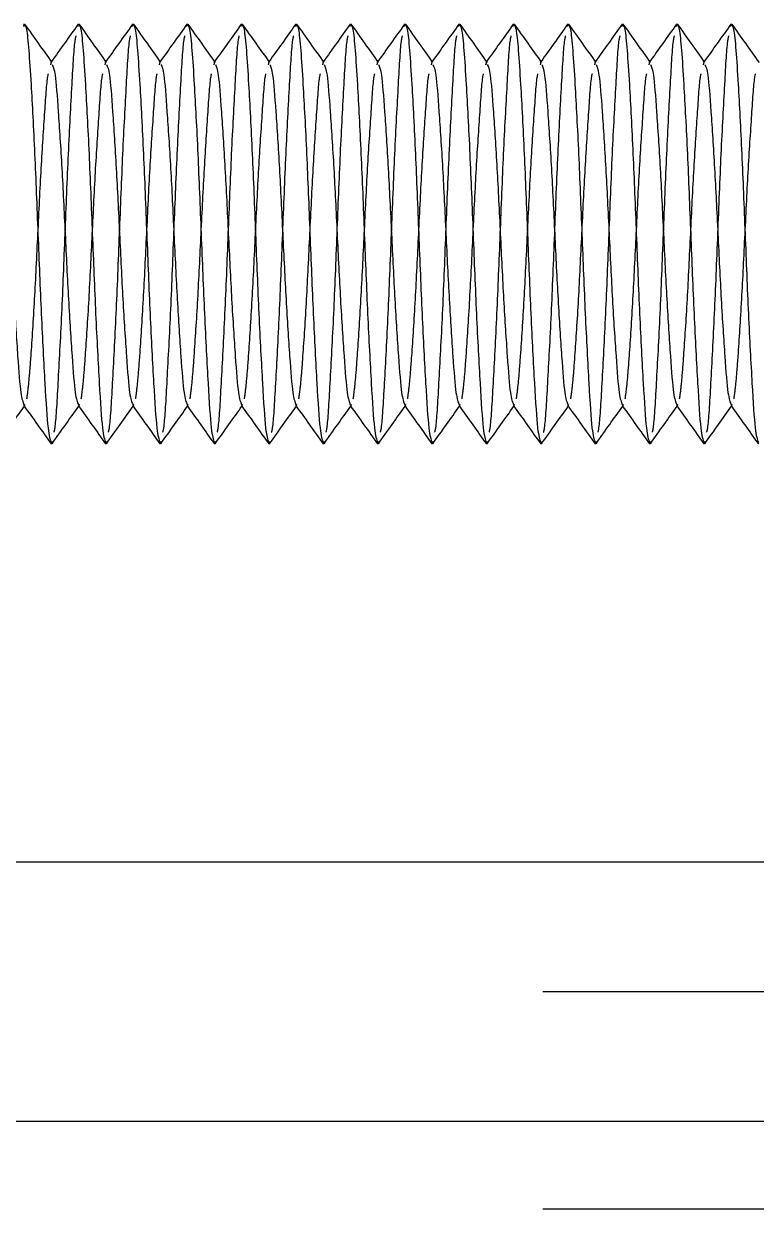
# Model space of a CAD drawing. Header units: metres. Extents: x 0 to 21025, y 0 to 14850.
# Drawn here: x 2300.85 to 2327.78, y 9323.39 to 9366.98 of the extents above; entities that cross this region are included whole.
import ezdxf

# ---------------------------------------------------------------- set-up
doc = ezdxf.new("R2010")
doc.units = ezdxf.units.M
doc.header["$LTSCALE"] = 25
doc.linetypes.add('HIDDEN2', pattern=[4.7625, 3.175, -1.5875])
doc.layers.add('SL4', color=4, linetype='Continuous')
doc.layers.add('ST1', color=7, linetype='HIDDEN2')

msp = doc.modelspace()

# ---------------------------------------------------------------- linework, layer by layer
at = {"layer": 'SL4'}
for p, q in [((2300.847, 9366.869), (2300.87, 9366.976)), ((2302.847, 9366.869), (2302.87, 9366.976)), ((2304.847, 9366.869), (2304.87, 9366.976)), ((2306.847, 9366.869), (2306.87, 9366.976)), ((2308.847, 9366.869), (2308.87, 9366.976)), ((2310.847, 9366.869), (2310.87, 9366.976)), ((2312.847, 9366.869), (2312.87, 9366.976)), ((2314.847, 9366.869), (2314.87, 9366.976)), ((2316.847, 9366.869), (2316.87, 9366.976)), ((2318.847, 9366.869), (2318.87, 9366.976)), ((2320.847, 9366.869), (2320.87, 9366.976)), ((2322.847, 9366.869), (2322.87, 9366.976)), ((2324.847, 9366.869), (2324.87, 9366.976)), ((2326.847, 9366.869), (2326.87, 9366.976)), ((2301.87, 9351.521), (2301.89, 9351.612)), ((2303.87, 9351.521), (2303.89, 9351.612)), ((2305.87, 9351.521), (2305.89, 9351.612)), ((2307.87, 9351.521), (2307.89, 9351.612)), ((2309.87, 9351.521), (2309.89, 9351.612)), ((2311.87, 9351.521), (2311.89, 9351.612)), ((2313.87, 9351.521), (2313.89, 9351.612)), ((2315.87, 9351.521), (2315.89, 9351.612)), ((2317.87, 9351.521), (2317.89, 9351.612)), ((2319.87, 9351.521), (2319.89, 9351.612)), ((2321.87, 9351.521), (2321.89, 9351.612)), ((2323.87, 9351.521), (2323.89, 9351.612)), ((2325.87, 9351.521), (2325.89, 9351.612)), ((2875.564, 9336.149), (1925.562, 9336.149)), ((2085.802, 9326.624), (2875.564, 9326.624))]:
    msp.add_line(p, q, dxfattribs=at)
for points, knots in [([(2301.895, 9365.553), (2301.728, 9365.787), (2301.393, 9366.256), (2301.059, 9366.726), (2300.891, 9366.96)], [0, 0, 0, 0, 0.499958, 1, 1, 1, 1]), ([(2300.891, 9366.917), (2300.911, 9366.883), (2300.96, 9366.794), (2301.033, 9366.066), (2301.127, 9364.612), (2301.25, 9362.284), (2301.37, 9359.25), (2301.491, 9356.206), (2301.627, 9353.664), (2301.736, 9351.917), (2301.818, 9351.689), (2301.858, 9351.578)], [0, 0, 0, 0, 0.057357, 0.147127, 0.236426, 0.367918, 0.496052, 0.624187, 0.755679, 0.88198, 1, 1, 1, 1]), ([(2302.847, 9366.957), (2302.68, 9366.722), (2302.354, 9366.265), (2302.028, 9365.809), (2301.87, 9365.587)], [0, 0, 0, 0, 0.514473, 1, 1, 1, 1]), ([(2303.895, 9365.553), (2303.728, 9365.787), (2303.393, 9366.256), (2303.059, 9366.726), (2302.891, 9366.96)], [0, 0, 0, 0, 0.499958, 1, 1, 1, 1]), ([(2302.891, 9366.917), (2302.911, 9366.883), (2302.96, 9366.794), (2303.033, 9366.066), (2303.127, 9364.612), (2303.25, 9362.284), (2303.37, 9359.25), (2303.491, 9356.206), (2303.627, 9353.664), (2303.736, 9351.917), (2303.818, 9351.689), (2303.858, 9351.578)], [0, 0, 0, 0, 0.057357, 0.147127, 0.236426, 0.367918, 0.496052, 0.624187, 0.755679, 0.88198, 1, 1, 1, 1]), ([(2304.847, 9366.957), (2304.68, 9366.722), (2304.354, 9366.265), (2304.028, 9365.809), (2303.87, 9365.587)], [0, 0, 0, 0, 0.514473, 1, 1, 1, 1]), ([(2305.895, 9365.553), (2305.728, 9365.787), (2305.393, 9366.256), (2305.059, 9366.726), (2304.891, 9366.96)], [0, 0, 0, 0, 0.499958, 1, 1, 1, 1]), ([(2304.891, 9366.917), (2304.911, 9366.883), (2304.96, 9366.794), (2305.033, 9366.066), (2305.127, 9364.612), (2305.25, 9362.284), (2305.37, 9359.25), (2305.491, 9356.206), (2305.627, 9353.664), (2305.736, 9351.917), (2305.818, 9351.689), (2305.858, 9351.578)], [0, 0, 0, 0, 0.057357, 0.147127, 0.236426, 0.367918, 0.496052, 0.624187, 0.755679, 0.88198, 1, 1, 1, 1]), ([(2306.847, 9366.957), (2306.68, 9366.722), (2306.354, 9366.265), (2306.028, 9365.809), (2305.87, 9365.587)], [0, 0, 0, 0, 0.514473, 1, 1, 1, 1]), ([(2307.895, 9365.553), (2307.728, 9365.787), (2307.393, 9366.256), (2307.059, 9366.726), (2306.891, 9366.96)], [0, 0, 0, 0, 0.499958, 1, 1, 1, 1]), ([(2306.891, 9366.917), (2306.911, 9366.883), (2306.96, 9366.794), (2307.033, 9366.066), (2307.127, 9364.612), (2307.25, 9362.284), (2307.37, 9359.25), (2307.491, 9356.206), (2307.627, 9353.664), (2307.736, 9351.917), (2307.818, 9351.689), (2307.858, 9351.578)], [0, 0, 0, 0, 0.057357, 0.147127, 0.236426, 0.367918, 0.496052, 0.624187, 0.755679, 0.88198, 1, 1, 1, 1]), ([(2308.847, 9366.957), (2308.68, 9366.722), (2308.354, 9366.265), (2308.028, 9365.809), (2307.87, 9365.587)], [0, 0, 0, 0, 0.5144734, 1, 1, 1, 1]), ([(2309.895, 9365.553), (2309.728, 9365.787), (2309.393, 9366.256), (2309.059, 9366.726), (2308.891, 9366.96)], [0, 0, 0, 0, 0.499958, 1, 1, 1, 1]), ([(2308.891, 9366.917), (2308.911, 9366.883), (2308.96, 9366.794), (2309.033, 9366.066), (2309.127, 9364.612), (2309.25, 9362.284), (2309.37, 9359.25), (2309.491, 9356.206), (2309.627, 9353.664), (2309.736, 9351.917), (2309.818, 9351.689), (2309.858, 9351.578)], [0, 0, 0, 0, 0.057357, 0.147127, 0.236426, 0.367918, 0.496052, 0.624187, 0.755679, 0.88198, 1, 1, 1, 1]), ([(2310.847, 9366.957), (2310.68, 9366.722), (2310.354, 9366.265), (2310.028, 9365.809), (2309.87, 9365.587)], [0, 0, 0, 0, 0.514473, 1, 1, 1, 1]), ([(2311.895, 9365.553), (2311.728, 9365.787), (2311.393, 9366.256), (2311.059, 9366.726), (2310.891, 9366.96)], [0, 0, 0, 0, 0.499958, 1, 1, 1, 1]), ([(2310.891, 9366.917), (2310.911, 9366.883), (2310.96, 9366.794), (2311.033, 9366.066), (2311.127, 9364.612), (2311.25, 9362.284), (2311.37, 9359.25), (2311.491, 9356.206), (2311.627, 9353.664), (2311.736, 9351.917), (2311.818, 9351.689), (2311.858, 9351.578)], [0, 0, 0, 0, 0.057357, 0.147127, 0.236426, 0.367918, 0.496052, 0.624187, 0.755679, 0.88198, 1, 1, 1, 1]), ([(2312.847, 9366.957), (2312.68, 9366.722), (2312.354, 9366.265), (2312.028, 9365.809), (2311.87, 9365.587)], [0, 0, 0, 0, 0.514473, 1, 1, 1, 1]), ([(2313.895, 9365.553), (2313.728, 9365.787), (2313.393, 9366.256), (2313.059, 9366.726), (2312.891, 9366.96)], [0, 0, 0, 0, 0.499958, 1, 1, 1, 1]), ([(2312.891, 9366.917), (2312.911, 9366.883), (2312.96, 9366.794), (2313.033, 9366.066), (2313.127, 9364.612), (2313.25, 9362.284), (2313.37, 9359.25), (2313.491, 9356.206), (2313.627, 9353.664), (2313.736, 9351.917), (2313.818, 9351.689), (2313.858, 9351.578)], [0, 0, 0, 0, 0.057357, 0.147127, 0.236426, 0.367918, 0.496052, 0.624187, 0.755679, 0.88198, 1, 1, 1, 1]), ([(2314.847, 9366.957), (2314.68, 9366.722), (2314.354, 9366.265), (2314.028, 9365.809), (2313.87, 9365.587)], [0, 0, 0, 0, 0.514473, 1, 1, 1, 1]), ([(2315.895, 9365.553), (2315.728, 9365.787), (2315.393, 9366.256), (2315.059, 9366.726), (2314.891, 9366.96)], [0, 0, 0, 0, 0.499958, 1, 1, 1, 1]), ([(2314.891, 9366.917), (2314.911, 9366.883), (2314.96, 9366.794), (2315.033, 9366.066), (2315.127, 9364.612), (2315.25, 9362.284), (2315.37, 9359.25), (2315.491, 9356.206), (2315.627, 9353.664), (2315.736, 9351.917), (2315.818, 9351.689), (2315.858, 9351.578)], [0, 0, 0, 0, 0.057357, 0.147127, 0.236426, 0.367918, 0.496052, 0.624187, 0.755679, 0.88198, 1, 1, 1, 1]), ([(2316.847, 9366.957), (2316.68, 9366.722), (2316.354, 9366.265), (2316.028, 9365.809), (2315.87, 9365.587)], [0, 0, 0, 0, 0.5144734, 1, 1, 1, 1]), ([(2317.895, 9365.553), (2317.728, 9365.787), (2317.393, 9366.256), (2317.059, 9366.726), (2316.891, 9366.96)], [0, 0, 0, 0, 0.499958, 1, 1, 1, 1]), ([(2316.891, 9366.917), (2316.911, 9366.883), (2316.96, 9366.794), (2317.033, 9366.066), (2317.127, 9364.612), (2317.25, 9362.284), (2317.37, 9359.25), (2317.491, 9356.206), (2317.627, 9353.664), (2317.736, 9351.917), (2317.818, 9351.689), (2317.858, 9351.578)], [0, 0, 0, 0, 0.057357, 0.147127, 0.236426, 0.367918, 0.496052, 0.624187, 0.755679, 0.88198, 1, 1, 1, 1]), ([(2318.847, 9366.957), (2318.68, 9366.722), (2318.354, 9366.265), (2318.028, 9365.809), (2317.87, 9365.587)], [0, 0, 0, 0, 0.514473, 1, 1, 1, 1]), ([(2319.895, 9365.553), (2319.728, 9365.787), (2319.393, 9366.256), (2319.059, 9366.726), (2318.891, 9366.96)], [0, 0, 0, 0, 0.499958, 1, 1, 1, 1]), ([(2318.891, 9366.917), (2318.911, 9366.883), (2318.96, 9366.794), (2319.033, 9366.066), (2319.127, 9364.612), (2319.25, 9362.284), (2319.37, 9359.25), (2319.491, 9356.206), (2319.627, 9353.664), (2319.736, 9351.917), (2319.818, 9351.689), (2319.858, 9351.578)], [0, 0, 0, 0, 0.057357, 0.147127, 0.236426, 0.367918, 0.496052, 0.624187, 0.755679, 0.88198, 1, 1, 1, 1]), ([(2320.847, 9366.957), (2320.68, 9366.722), (2320.354, 9366.265), (2320.028, 9365.809), (2319.87, 9365.587)], [0, 0, 0, 0, 0.514473, 1, 1, 1, 1]), ([(2321.895, 9365.553), (2321.728, 9365.787), (2321.393, 9366.256), (2321.059, 9366.726), (2320.891, 9366.96)], [0, 0, 0, 0, 0.499958, 1, 1, 1, 1]), ([(2320.891, 9366.917), (2320.911, 9366.883), (2320.96, 9366.794), (2321.033, 9366.066), (2321.127, 9364.612), (2321.25, 9362.284), (2321.37, 9359.25), (2321.491, 9356.206), (2321.627, 9353.664), (2321.736, 9351.917), (2321.818, 9351.689), (2321.858, 9351.578)], [0, 0, 0, 0, 0.057357, 0.147127, 0.236426, 0.367918, 0.496052, 0.624187, 0.755679, 0.88198, 1, 1, 1, 1]), ([(2322.847, 9366.957), (2322.68, 9366.722), (2322.354, 9366.265), (2322.028, 9365.809), (2321.87, 9365.587)], [0, 0, 0, 0, 0.514473, 1, 1, 1, 1]), ([(2323.895, 9365.553), (2323.728, 9365.787), (2323.393, 9366.256), (2323.059, 9366.726), (2322.891, 9366.96)], [0, 0, 0, 0, 0.499958, 1, 1, 1, 1]), ([(2322.891, 9366.917), (2322.911, 9366.883), (2322.96, 9366.794), (2323.033, 9366.066), (2323.127, 9364.612), (2323.25, 9362.284), (2323.37, 9359.25), (2323.491, 9356.206), (2323.627, 9353.664), (2323.736, 9351.917), (2323.818, 9351.689), (2323.858, 9351.578)], [0, 0, 0, 0, 0.057357, 0.147127, 0.236426, 0.367918, 0.496052, 0.624187, 0.755679, 0.88198, 1, 1, 1, 1]), ([(2324.847, 9366.957), (2324.68, 9366.722), (2324.354, 9366.265), (2324.028, 9365.809), (2323.87, 9365.587)], [0, 0, 0, 0, 0.5144734, 1, 1, 1, 1]), ([(2325.895, 9365.553), (2325.728, 9365.787), (2325.393, 9366.256), (2325.059, 9366.726), (2324.891, 9366.96)], [0, 0, 0, 0, 0.499958, 1, 1, 1, 1]), ([(2324.891, 9366.917), (2324.911, 9366.883), (2324.96, 9366.794), (2325.033, 9366.066), (2325.127, 9364.612), (2325.25, 9362.284), (2325.37, 9359.25), (2325.491, 9356.206), (2325.627, 9353.664), (2325.736, 9351.917), (2325.818, 9351.689), (2325.858, 9351.578)], [0, 0, 0, 0, 0.057357, 0.147127, 0.236426, 0.367918, 0.496052, 0.624187, 0.755679, 0.88198, 1, 1, 1, 1]), ([(2326.847, 9366.957), (2326.68, 9366.722), (2326.354, 9366.265), (2326.028, 9365.809), (2325.87, 9365.587)], [0, 0, 0, 0, 0.514473, 1, 1, 1, 1]), ([(2327.895, 9365.553), (2327.728, 9365.787), (2327.393, 9366.256), (2327.059, 9366.726), (2326.891, 9366.96)], [0, 0, 0, 0, 0.499958, 1, 1, 1, 1]), ([(2326.891, 9366.917), (2326.911, 9366.883), (2326.96, 9366.794), (2327.033, 9366.066), (2327.127, 9364.612), (2327.25, 9362.284), (2327.37, 9359.25), (2327.491, 9356.206), (2327.627, 9353.664), (2327.736, 9351.917), (2327.818, 9351.689), (2327.858, 9351.578)], [0, 0, 0, 0, 0.057357, 0.147127, 0.236426, 0.367918, 0.496052, 0.624187, 0.755679, 0.88198, 1, 1, 1, 1]), ([(2299.893, 9365.481), (2299.929, 9365.397), (2300.008, 9365.213), (2300.113, 9363.814), (2300.25, 9361.738), (2300.37, 9359.248), (2300.491, 9356.759), (2300.627, 9354.68), (2300.735, 9353.257), (2300.817, 9353.07), (2300.856, 9352.981)], [0, 0, 0, 0, 0.107376, 0.234332, 0.366515, 0.495318, 0.62412, 0.756304, 0.883259, 1, 1, 1, 1]), ([(2301.893, 9365.481), (2301.929, 9365.397), (2302.008, 9365.213), (2302.113, 9363.814), (2302.25, 9361.738), (2302.37, 9359.248), (2302.491, 9356.759), (2302.627, 9354.68), (2302.735, 9353.257), (2302.817, 9353.07), (2302.856, 9352.981)], [0, 0, 0, 0, 0.107376, 0.234332, 0.366515, 0.495318, 0.62412, 0.756304, 0.883259, 1, 1, 1, 1]), ([(2303.893, 9365.481), (2303.929, 9365.397), (2304.008, 9365.213), (2304.113, 9363.814), (2304.25, 9361.738), (2304.37, 9359.248), (2304.491, 9356.759), (2304.627, 9354.68), (2304.735, 9353.257), (2304.817, 9353.07), (2304.856, 9352.981)], [0, 0, 0, 0, 0.107376, 0.234332, 0.366515, 0.495318, 0.62412, 0.756304, 0.883259, 1, 1, 1, 1]), ([(2305.893, 9365.481), (2305.929, 9365.397), (2306.008, 9365.213), (2306.113, 9363.814), (2306.25, 9361.738), (2306.37, 9359.248), (2306.491, 9356.759), (2306.627, 9354.68), (2306.735, 9353.257), (2306.817, 9353.07), (2306.856, 9352.981)], [0, 0, 0, 0, 0.107376, 0.234332, 0.366515, 0.495318, 0.62412, 0.756304, 0.883259, 1, 1, 1, 1]), ([(2307.893, 9365.481), (2307.929, 9365.397), (2308.008, 9365.213), (2308.113, 9363.814), (2308.25, 9361.738), (2308.37, 9359.248), (2308.491, 9356.759), (2308.627, 9354.68), (2308.735, 9353.257), (2308.817, 9353.07), (2308.856, 9352.981)], [0, 0, 0, 0, 0.107376, 0.234332, 0.366515, 0.495318, 0.62412, 0.756304, 0.883259, 1, 1, 1, 1]), ([(2309.893, 9365.481), (2309.929, 9365.397), (2310.008, 9365.213), (2310.113, 9363.814), (2310.25, 9361.738), (2310.37, 9359.248), (2310.491, 9356.759), (2310.627, 9354.68), (2310.735, 9353.257), (2310.817, 9353.07), (2310.856, 9352.981)], [0, 0, 0, 0, 0.107376, 0.234332, 0.366515, 0.495318, 0.62412, 0.756304, 0.883259, 1, 1, 1, 1]), ([(2311.893, 9365.481), (2311.929, 9365.397), (2312.008, 9365.213), (2312.113, 9363.814), (2312.25, 9361.738), (2312.37, 9359.248), (2312.491, 9356.759), (2312.627, 9354.68), (2312.735, 9353.257), (2312.817, 9353.07), (2312.856, 9352.981)], [0, 0, 0, 0, 0.107376, 0.234332, 0.366515, 0.495318, 0.62412, 0.756304, 0.883259, 1, 1, 1, 1]), ([(2313.893, 9365.481), (2313.929, 9365.397), (2314.008, 9365.213), (2314.113, 9363.814), (2314.25, 9361.738), (2314.37, 9359.248), (2314.491, 9356.759), (2314.627, 9354.68), (2314.735, 9353.257), (2314.817, 9353.07), (2314.856, 9352.981)], [0, 0, 0, 0, 0.107376, 0.234332, 0.366515, 0.495318, 0.62412, 0.756304, 0.883259, 1, 1, 1, 1]), ([(2315.893, 9365.481), (2315.929, 9365.397), (2316.008, 9365.213), (2316.113, 9363.814), (2316.25, 9361.738), (2316.37, 9359.248), (2316.491, 9356.759), (2316.627, 9354.68), (2316.735, 9353.257), (2316.817, 9353.07), (2316.856, 9352.981)], [0, 0, 0, 0, 0.107376, 0.234332, 0.366515, 0.495318, 0.62412, 0.756304, 0.883259, 1, 1, 1, 1]), ([(2317.893, 9365.481), (2317.929, 9365.397), (2318.008, 9365.213), (2318.113, 9363.814), (2318.25, 9361.738), (2318.37, 9359.248), (2318.491, 9356.759), (2318.627, 9354.68), (2318.735, 9353.257), (2318.817, 9353.07), (2318.856, 9352.981)], [0, 0, 0, 0, 0.107376, 0.234332, 0.366515, 0.495318, 0.62412, 0.756304, 0.883259, 1, 1, 1, 1]), ([(2319.893, 9365.481), (2319.929, 9365.397), (2320.008, 9365.213), (2320.113, 9363.814), (2320.25, 9361.738), (2320.37, 9359.248), (2320.491, 9356.759), (2320.627, 9354.68), (2320.735, 9353.257), (2320.817, 9353.07), (2320.856, 9352.981)], [0, 0, 0, 0, 0.107376, 0.234332, 0.366515, 0.495318, 0.62412, 0.756304, 0.883259, 1, 1, 1, 1]), ([(2321.893, 9365.481), (2321.929, 9365.397), (2322.008, 9365.213), (2322.113, 9363.814), (2322.25, 9361.738), (2322.37, 9359.248), (2322.491, 9356.759), (2322.627, 9354.68), (2322.735, 9353.257), (2322.817, 9353.07), (2322.856, 9352.981)], [0, 0, 0, 0, 0.107376, 0.234332, 0.366515, 0.495318, 0.62412, 0.756304, 0.883259, 1, 1, 1, 1]), ([(2323.893, 9365.481), (2323.929, 9365.397), (2324.008, 9365.213), (2324.113, 9363.814), (2324.25, 9361.738), (2324.37, 9359.248), (2324.491, 9356.759), (2324.627, 9354.68), (2324.735, 9353.257), (2324.817, 9353.07), (2324.856, 9352.981)], [0, 0, 0, 0, 0.107376, 0.234332, 0.366515, 0.495318, 0.62412, 0.756304, 0.883259, 1, 1, 1, 1]), ([(2325.893, 9365.481), (2325.929, 9365.397), (2326.008, 9365.213), (2326.113, 9363.814), (2326.25, 9361.738), (2326.37, 9359.248), (2326.491, 9356.759), (2326.627, 9354.68), (2326.735, 9353.257), (2326.817, 9353.07), (2326.856, 9352.981)], [0, 0, 0, 0, 0.107376, 0.234332, 0.366515, 0.495318, 0.62412, 0.756304, 0.883259, 1, 1, 1, 1]), ([(2299.89, 9351.535), (2300.057, 9351.77), (2300.384, 9352.229), (2300.712, 9352.687), (2300.871, 9352.911)], [0, 0, 0, 0, 0.512177, 1, 1, 1, 1]), ([(2300.855, 9352.934), (2301.022, 9352.699), (2301.357, 9352.23), (2301.691, 9351.761), (2301.858, 9351.526)], [0, 0, 0, 0, 0.499967, 1, 1, 1, 1]), ([(2301.89, 9351.535), (2302.057, 9351.77), (2302.384, 9352.229), (2302.712, 9352.687), (2302.871, 9352.911)], [0, 0, 0, 0, 0.512177, 1, 1, 1, 1]), ([(2302.855, 9352.934), (2303.022, 9352.699), (2303.357, 9352.23), (2303.691, 9351.761), (2303.858, 9351.526)], [0, 0, 0, 0, 0.499967, 1, 1, 1, 1]), ([(2303.89, 9351.535), (2304.057, 9351.77), (2304.384, 9352.229), (2304.712, 9352.687), (2304.871, 9352.911)], [0, 0, 0, 0, 0.512177, 1, 1, 1, 1]), ([(2304.855, 9352.934), (2305.022, 9352.699), (2305.357, 9352.23), (2305.691, 9351.761), (2305.858, 9351.526)], [0, 0, 0, 0, 0.499967, 1, 1, 1, 1]), ([(2305.89, 9351.535), (2306.057, 9351.77), (2306.384, 9352.229), (2306.712, 9352.687), (2306.871, 9352.911)], [0, 0, 0, 0, 0.512177, 1, 1, 1, 1]), ([(2306.855, 9352.934), (2307.022, 9352.699), (2307.357, 9352.23), (2307.691, 9351.761), (2307.858, 9351.526)], [0, 0, 0, 0, 0.499967, 1, 1, 1, 1]), ([(2307.89, 9351.535), (2308.057, 9351.77), (2308.384, 9352.229), (2308.712, 9352.687), (2308.871, 9352.911)], [0, 0, 0, 0, 0.512177, 1, 1, 1, 1]), ([(2308.855, 9352.934), (2309.022, 9352.699), (2309.357, 9352.23), (2309.691, 9351.761), (2309.858, 9351.526)], [0, 0, 0, 0, 0.4999673, 1, 1, 1, 1]), ([(2309.89, 9351.535), (2310.057, 9351.77), (2310.384, 9352.229), (2310.712, 9352.687), (2310.871, 9352.911)], [0, 0, 0, 0, 0.512177, 1, 1, 1, 1]), ([(2310.855, 9352.934), (2311.022, 9352.699), (2311.357, 9352.23), (2311.691, 9351.761), (2311.858, 9351.526)], [0, 0, 0, 0, 0.499967, 1, 1, 1, 1]), ([(2311.89, 9351.535), (2312.057, 9351.77), (2312.384, 9352.229), (2312.712, 9352.687), (2312.871, 9352.911)], [0, 0, 0, 0, 0.512177, 1, 1, 1, 1]), ([(2312.855, 9352.934), (2313.022, 9352.699), (2313.357, 9352.23), (2313.691, 9351.761), (2313.858, 9351.526)], [0, 0, 0, 0, 0.499967, 1, 1, 1, 1]), ([(2313.89, 9351.535), (2314.057, 9351.77), (2314.384, 9352.229), (2314.712, 9352.687), (2314.871, 9352.911)], [0, 0, 0, 0, 0.512177, 1, 1, 1, 1]), ([(2314.855, 9352.934), (2315.022, 9352.699), (2315.357, 9352.23), (2315.691, 9351.761), (2315.858, 9351.526)], [0, 0, 0, 0, 0.499967, 1, 1, 1, 1]), ([(2315.89, 9351.535), (2316.057, 9351.77), (2316.384, 9352.229), (2316.712, 9352.687), (2316.871, 9352.911)], [0, 0, 0, 0, 0.512177, 1, 1, 1, 1]), ([(2316.855, 9352.934), (2317.022, 9352.699), (2317.357, 9352.23), (2317.691, 9351.761), (2317.858, 9351.526)], [0, 0, 0, 0, 0.499967, 1, 1, 1, 1]), ([(2317.89, 9351.535), (2318.057, 9351.77), (2318.384, 9352.229), (2318.712, 9352.687), (2318.871, 9352.911)], [0, 0, 0, 0, 0.512177, 1, 1, 1, 1]), ([(2318.855, 9352.934), (2319.022, 9352.699), (2319.357, 9352.23), (2319.691, 9351.761), (2319.858, 9351.526)], [0, 0, 0, 0, 0.499967, 1, 1, 1, 1]), ([(2319.89, 9351.535), (2320.057, 9351.77), (2320.384, 9352.229), (2320.712, 9352.687), (2320.871, 9352.911)], [0, 0, 0, 0, 0.512177, 1, 1, 1, 1]), ([(2320.855, 9352.934), (2321.022, 9352.699), (2321.357, 9352.23), (2321.691, 9351.761), (2321.858, 9351.526)], [0, 0, 0, 0, 0.499967, 1, 1, 1, 1]), ([(2321.89, 9351.535), (2322.057, 9351.77), (2322.384, 9352.229), (2322.712, 9352.687), (2322.871, 9352.911)], [0, 0, 0, 0, 0.512177, 1, 1, 1, 1]), ([(2322.855, 9352.934), (2323.022, 9352.699), (2323.357, 9352.23), (2323.691, 9351.761), (2323.858, 9351.526)], [0, 0, 0, 0, 0.499967, 1, 1, 1, 1]), ([(2323.89, 9351.535), (2324.057, 9351.77), (2324.384, 9352.229), (2324.712, 9352.687), (2324.871, 9352.911)], [0, 0, 0, 0, 0.512177, 1, 1, 1, 1]), ([(2324.855, 9352.934), (2325.022, 9352.699), (2325.357, 9352.23), (2325.691, 9351.761), (2325.858, 9351.526)], [0, 0, 0, 0, 0.499967, 1, 1, 1, 1]), ([(2325.89, 9351.535), (2326.057, 9351.77), (2326.384, 9352.229), (2326.712, 9352.687), (2326.871, 9352.911)], [0, 0, 0, 0, 0.512177, 1, 1, 1, 1]), ([(2326.855, 9352.934), (2327.022, 9352.699), (2327.357, 9352.23), (2327.691, 9351.761), (2327.858, 9351.526)], [0, 0, 0, 0, 0.499967, 1, 1, 1, 1])]:
    msp.add_open_spline(points, degree=3, knots=knots, dxfattribs=at)
at = {"layer": 'ST1'}
for p, q in [((2301.87, 9365.587), (2301.842, 9365.548)), ((2301.844, 9365.468), (2301.87, 9365.57)), ((2303.87, 9365.587), (2303.842, 9365.548)), ((2303.844, 9365.468), (2303.87, 9365.57)), ((2305.87, 9365.587), (2305.842, 9365.548)), ((2305.844, 9365.468), (2305.87, 9365.57)), ((2307.87, 9365.587), (2307.842, 9365.548)), ((2307.844, 9365.468), (2307.87, 9365.57)), ((2309.87, 9365.587), (2309.842, 9365.548)), ((2309.844, 9365.468), (2309.87, 9365.57)), ((2311.87, 9365.587), (2311.842, 9365.548)), ((2311.844, 9365.468), (2311.87, 9365.57)), ((2313.87, 9365.587), (2313.842, 9365.548)), ((2313.844, 9365.468), (2313.87, 9365.57)), ((2315.87, 9365.587), (2315.842, 9365.548)), ((2315.844, 9365.468), (2315.87, 9365.57)), ((2317.87, 9365.587), (2317.842, 9365.548)), ((2317.844, 9365.468), (2317.87, 9365.57)), ((2319.87, 9365.587), (2319.842, 9365.548)), ((2319.844, 9365.468), (2319.87, 9365.57)), ((2321.87, 9365.587), (2321.842, 9365.548)), ((2321.844, 9365.468), (2321.87, 9365.57)), ((2323.87, 9365.587), (2323.842, 9365.548)), ((2323.844, 9365.468), (2323.87, 9365.57)), ((2325.87, 9365.587), (2325.842, 9365.548)), ((2325.844, 9365.468), (2325.87, 9365.57)), ((2300.87, 9352.927), (2300.894, 9352.993)), ((2300.871, 9352.911), (2300.895, 9352.944)), ((2302.87, 9352.927), (2302.894, 9352.993)), ((2302.871, 9352.911), (2302.895, 9352.944)), ((2304.87, 9352.927), (2304.894, 9352.993)), ((2304.871, 9352.911), (2304.895, 9352.944)), ((2306.87, 9352.927), (2306.894, 9352.993)), ((2306.871, 9352.911), (2306.895, 9352.944)), ((2308.87, 9352.927), (2308.894, 9352.993)), ((2308.871, 9352.911), (2308.895, 9352.944)), ((2310.87, 9352.927), (2310.894, 9352.993)), ((2310.871, 9352.911), (2310.895, 9352.944)), ((2312.87, 9352.927), (2312.894, 9352.993)), ((2312.871, 9352.911), (2312.895, 9352.944)), ((2314.87, 9352.927), (2314.894, 9352.993)), ((2314.871, 9352.911), (2314.895, 9352.944)), ((2316.87, 9352.927), (2316.894, 9352.993)), ((2316.871, 9352.911), (2316.895, 9352.944)), ((2318.87, 9352.927), (2318.894, 9352.993)), ((2318.871, 9352.911), (2318.895, 9352.944)), ((2320.87, 9352.927), (2320.894, 9352.993)), ((2320.871, 9352.911), (2320.895, 9352.944)), ((2322.87, 9352.927), (2322.894, 9352.993)), ((2322.871, 9352.911), (2322.895, 9352.944)), ((2324.87, 9352.927), (2324.894, 9352.993)), ((2324.871, 9352.911), (2324.895, 9352.944)), ((2326.87, 9352.927), (2326.894, 9352.993)), ((2326.871, 9352.911), (2326.895, 9352.944)), ((2875.564, 9331.386), (1875.564, 9331.386)), ((2085.802, 9326.624), (2875.564, 9326.624)), ((2875.564, 9323.386), (1875.564, 9323.386))]:
    msp.add_line(p, q, dxfattribs=at)
for points, knots in [([(2301.963, 9351.954), (2301.975, 9352), (2302.029, 9352.202), (2302.113, 9353.702), (2302.25, 9356.197), (2302.37, 9359.248), (2302.491, 9362.301), (2302.628, 9364.793), (2302.71, 9366.283), (2302.763, 9366.485), (2302.774, 9366.527)], [0, 0, 0, 0, 0.043096, 0.193298, 0.349673, 0.502056, 0.654439, 0.810815, 0.961016, 1, 1, 1, 1]), ([(2303.963, 9351.954), (2303.975, 9352), (2304.029, 9352.202), (2304.113, 9353.702), (2304.25, 9356.197), (2304.37, 9359.248), (2304.491, 9362.301), (2304.628, 9364.793), (2304.71, 9366.283), (2304.763, 9366.485), (2304.774, 9366.527)], [0, 0, 0, 0, 0.043096, 0.193298, 0.349673, 0.502056, 0.654439, 0.810815, 0.961016, 1, 1, 1, 1]), ([(2305.963, 9351.954), (2305.975, 9352), (2306.029, 9352.202), (2306.113, 9353.702), (2306.25, 9356.197), (2306.37, 9359.248), (2306.491, 9362.301), (2306.628, 9364.793), (2306.71, 9366.283), (2306.763, 9366.485), (2306.774, 9366.527)], [0, 0, 0, 0, 0.043096, 0.193298, 0.349673, 0.502056, 0.654439, 0.810815, 0.961016, 1, 1, 1, 1]), ([(2307.963, 9351.954), (2307.975, 9352), (2308.029, 9352.202), (2308.113, 9353.702), (2308.25, 9356.197), (2308.37, 9359.248), (2308.491, 9362.301), (2308.628, 9364.793), (2308.71, 9366.283), (2308.763, 9366.485), (2308.774, 9366.527)], [0, 0, 0, 0, 0.043096, 0.193298, 0.349673, 0.502056, 0.654439, 0.810815, 0.961016, 1, 1, 1, 1]), ([(2309.963, 9351.954), (2309.975, 9352), (2310.029, 9352.202), (2310.113, 9353.702), (2310.25, 9356.197), (2310.37, 9359.248), (2310.491, 9362.301), (2310.628, 9364.793), (2310.71, 9366.283), (2310.763, 9366.485), (2310.774, 9366.527)], [0, 0, 0, 0, 0.043096, 0.193298, 0.349673, 0.502056, 0.654439, 0.810815, 0.961016, 1, 1, 1, 1]), ([(2311.963, 9351.954), (2311.975, 9352), (2312.029, 9352.202), (2312.113, 9353.702), (2312.25, 9356.197), (2312.37, 9359.248), (2312.491, 9362.301), (2312.628, 9364.793), (2312.71, 9366.283), (2312.763, 9366.485), (2312.774, 9366.527)], [0, 0, 0, 0, 0.043096, 0.193298, 0.349673, 0.502056, 0.654439, 0.810815, 0.961016, 1, 1, 1, 1]), ([(2313.963, 9351.954), (2313.975, 9352), (2314.029, 9352.202), (2314.113, 9353.702), (2314.25, 9356.197), (2314.37, 9359.248), (2314.491, 9362.301), (2314.628, 9364.793), (2314.71, 9366.283), (2314.763, 9366.485), (2314.774, 9366.527)], [0, 0, 0, 0, 0.043096, 0.193298, 0.349673, 0.502056, 0.654439, 0.810815, 0.961016, 1, 1, 1, 1]), ([(2315.963, 9351.954), (2315.975, 9352), (2316.029, 9352.202), (2316.113, 9353.702), (2316.25, 9356.197), (2316.37, 9359.248), (2316.491, 9362.301), (2316.628, 9364.793), (2316.71, 9366.283), (2316.763, 9366.485), (2316.774, 9366.527)], [0, 0, 0, 0, 0.043096, 0.193298, 0.349673, 0.502056, 0.654439, 0.810815, 0.961016, 1, 1, 1, 1]), ([(2317.963, 9351.954), (2317.975, 9352), (2318.029, 9352.202), (2318.113, 9353.702), (2318.25, 9356.197), (2318.37, 9359.248), (2318.491, 9362.301), (2318.628, 9364.793), (2318.71, 9366.283), (2318.763, 9366.485), (2318.774, 9366.527)], [0, 0, 0, 0, 0.043096, 0.193298, 0.349673, 0.502056, 0.654439, 0.810815, 0.961016, 1, 1, 1, 1]), ([(2319.963, 9351.954), (2319.975, 9352), (2320.029, 9352.202), (2320.113, 9353.702), (2320.25, 9356.197), (2320.37, 9359.248), (2320.491, 9362.301), (2320.628, 9364.793), (2320.71, 9366.283), (2320.763, 9366.485), (2320.774, 9366.527)], [0, 0, 0, 0, 0.043096, 0.193298, 0.349673, 0.502056, 0.654439, 0.810815, 0.961016, 1, 1, 1, 1]), ([(2321.963, 9351.954), (2321.975, 9352), (2322.029, 9352.202), (2322.113, 9353.702), (2322.25, 9356.197), (2322.37, 9359.248), (2322.491, 9362.301), (2322.628, 9364.793), (2322.71, 9366.283), (2322.763, 9366.485), (2322.774, 9366.527)], [0, 0, 0, 0, 0.043096, 0.193298, 0.349673, 0.502056, 0.654439, 0.810815, 0.961016, 1, 1, 1, 1]), ([(2323.963, 9351.954), (2323.975, 9352), (2324.029, 9352.202), (2324.113, 9353.702), (2324.25, 9356.197), (2324.37, 9359.248), (2324.491, 9362.301), (2324.628, 9364.793), (2324.71, 9366.283), (2324.763, 9366.485), (2324.774, 9366.527)], [0, 0, 0, 0, 0.043096, 0.193298, 0.349673, 0.502056, 0.654439, 0.810815, 0.961016, 1, 1, 1, 1]), ([(2325.963, 9351.954), (2325.975, 9352), (2326.029, 9352.202), (2326.113, 9353.702), (2326.25, 9356.197), (2326.37, 9359.248), (2326.491, 9362.301), (2326.628, 9364.793), (2326.71, 9366.283), (2326.763, 9366.485), (2326.774, 9366.527)], [0, 0, 0, 0, 0.043096, 0.193298, 0.349673, 0.502056, 0.654439, 0.810815, 0.961016, 1, 1, 1, 1]), ([(2300.965, 9353.189), (2300.99, 9353.371), (2301.04, 9353.738), (2301.13, 9354.915), (2301.25, 9356.763), (2301.37, 9359.245), (2301.491, 9361.75), (2301.628, 9363.77), (2301.704, 9364.953), (2301.75, 9365.114), (2301.755, 9365.13)], [0, 0, 0, 0, 0.098651, 0.197725, 0.357803, 0.513786, 0.669769, 0.829847, 0.983594, 1, 1, 1, 1]), ([(2302.965, 9353.189), (2302.99, 9353.371), (2303.04, 9353.738), (2303.13, 9354.915), (2303.25, 9356.763), (2303.37, 9359.245), (2303.491, 9361.75), (2303.628, 9363.77), (2303.704, 9364.953), (2303.75, 9365.114), (2303.755, 9365.13)], [0, 0, 0, 0, 0.098651, 0.197725, 0.357803, 0.513786, 0.669769, 0.829847, 0.983594, 1, 1, 1, 1]), ([(2304.965, 9353.189), (2304.99, 9353.371), (2305.04, 9353.738), (2305.13, 9354.915), (2305.25, 9356.763), (2305.37, 9359.245), (2305.491, 9361.75), (2305.628, 9363.77), (2305.704, 9364.953), (2305.75, 9365.114), (2305.755, 9365.13)], [0, 0, 0, 0, 0.098651, 0.197725, 0.357803, 0.513786, 0.669769, 0.829847, 0.983594, 1, 1, 1, 1]), ([(2306.965, 9353.189), (2306.99, 9353.371), (2307.04, 9353.738), (2307.13, 9354.915), (2307.25, 9356.763), (2307.37, 9359.245), (2307.491, 9361.75), (2307.628, 9363.77), (2307.704, 9364.953), (2307.75, 9365.114), (2307.755, 9365.13)], [0, 0, 0, 0, 0.098651, 0.197725, 0.357803, 0.513786, 0.669769, 0.829847, 0.983594, 1, 1, 1, 1]), ([(2308.965, 9353.189), (2308.99, 9353.371), (2309.04, 9353.738), (2309.13, 9354.915), (2309.25, 9356.763), (2309.37, 9359.245), (2309.491, 9361.75), (2309.628, 9363.77), (2309.704, 9364.953), (2309.75, 9365.114), (2309.755, 9365.13)], [0, 0, 0, 0, 0.098651, 0.197725, 0.357803, 0.513786, 0.669769, 0.829847, 0.983594, 1, 1, 1, 1]), ([(2310.965, 9353.189), (2310.99, 9353.371), (2311.04, 9353.738), (2311.13, 9354.915), (2311.25, 9356.763), (2311.37, 9359.245), (2311.491, 9361.75), (2311.628, 9363.77), (2311.704, 9364.953), (2311.75, 9365.114), (2311.755, 9365.13)], [0, 0, 0, 0, 0.098651, 0.197725, 0.357803, 0.513786, 0.669769, 0.829847, 0.983594, 1, 1, 1, 1]), ([(2312.965, 9353.189), (2312.99, 9353.371), (2313.04, 9353.738), (2313.13, 9354.915), (2313.25, 9356.763), (2313.37, 9359.245), (2313.491, 9361.75), (2313.628, 9363.77), (2313.704, 9364.953), (2313.75, 9365.114), (2313.755, 9365.13)], [0, 0, 0, 0, 0.098651, 0.197725, 0.357803, 0.513786, 0.669769, 0.829847, 0.983594, 1, 1, 1, 1]), ([(2314.965, 9353.189), (2314.99, 9353.371), (2315.04, 9353.738), (2315.13, 9354.915), (2315.25, 9356.763), (2315.37, 9359.245), (2315.491, 9361.75), (2315.628, 9363.77), (2315.704, 9364.953), (2315.75, 9365.114), (2315.755, 9365.13)], [0, 0, 0, 0, 0.098651, 0.197725, 0.357803, 0.513786, 0.669769, 0.829847, 0.983594, 1, 1, 1, 1]), ([(2316.965, 9353.189), (2316.99, 9353.371), (2317.04, 9353.738), (2317.13, 9354.915), (2317.25, 9356.763), (2317.37, 9359.245), (2317.491, 9361.75), (2317.628, 9363.77), (2317.704, 9364.953), (2317.75, 9365.114), (2317.755, 9365.13)], [0, 0, 0, 0, 0.098651, 0.197725, 0.357803, 0.513786, 0.669769, 0.829847, 0.983594, 1, 1, 1, 1]), ([(2318.965, 9353.189), (2318.99, 9353.371), (2319.04, 9353.738), (2319.13, 9354.915), (2319.25, 9356.763), (2319.37, 9359.245), (2319.491, 9361.75), (2319.628, 9363.77), (2319.704, 9364.953), (2319.75, 9365.114), (2319.755, 9365.13)], [0, 0, 0, 0, 0.098651, 0.197725, 0.357803, 0.513786, 0.669769, 0.829847, 0.983594, 1, 1, 1, 1]), ([(2320.965, 9353.189), (2320.99, 9353.371), (2321.04, 9353.738), (2321.13, 9354.915), (2321.25, 9356.763), (2321.37, 9359.245), (2321.491, 9361.75), (2321.628, 9363.77), (2321.704, 9364.953), (2321.75, 9365.114), (2321.755, 9365.13)], [0, 0, 0, 0, 0.098651, 0.197725, 0.357803, 0.513786, 0.669769, 0.829847, 0.983594, 1, 1, 1, 1]), ([(2322.965, 9353.189), (2322.99, 9353.371), (2323.04, 9353.738), (2323.13, 9354.915), (2323.25, 9356.763), (2323.37, 9359.245), (2323.491, 9361.75), (2323.628, 9363.77), (2323.704, 9364.953), (2323.75, 9365.114), (2323.755, 9365.13)], [0, 0, 0, 0, 0.098651, 0.197725, 0.357803, 0.513786, 0.669769, 0.829847, 0.983594, 1, 1, 1, 1]), ([(2324.965, 9353.189), (2324.99, 9353.371), (2325.04, 9353.738), (2325.13, 9354.915), (2325.25, 9356.763), (2325.37, 9359.245), (2325.491, 9361.75), (2325.628, 9363.77), (2325.704, 9364.953), (2325.75, 9365.114), (2325.755, 9365.13)], [0, 0, 0, 0, 0.098651, 0.197725, 0.357803, 0.513786, 0.669769, 0.829847, 0.983594, 1, 1, 1, 1]), ([(2326.965, 9353.189), (2326.99, 9353.371), (2327.04, 9353.738), (2327.13, 9354.915), (2327.25, 9356.763), (2327.37, 9359.245), (2327.491, 9361.75), (2327.628, 9363.77), (2327.704, 9364.953), (2327.75, 9365.114), (2327.755, 9365.13)], [0, 0, 0, 0, 0.098651, 0.197725, 0.357803, 0.513786, 0.669769, 0.829847, 0.983594, 1, 1, 1, 1])]:
    msp.add_open_spline(points, degree=3, knots=knots, dxfattribs=at)

doc.saveas('drawing.dxf')
